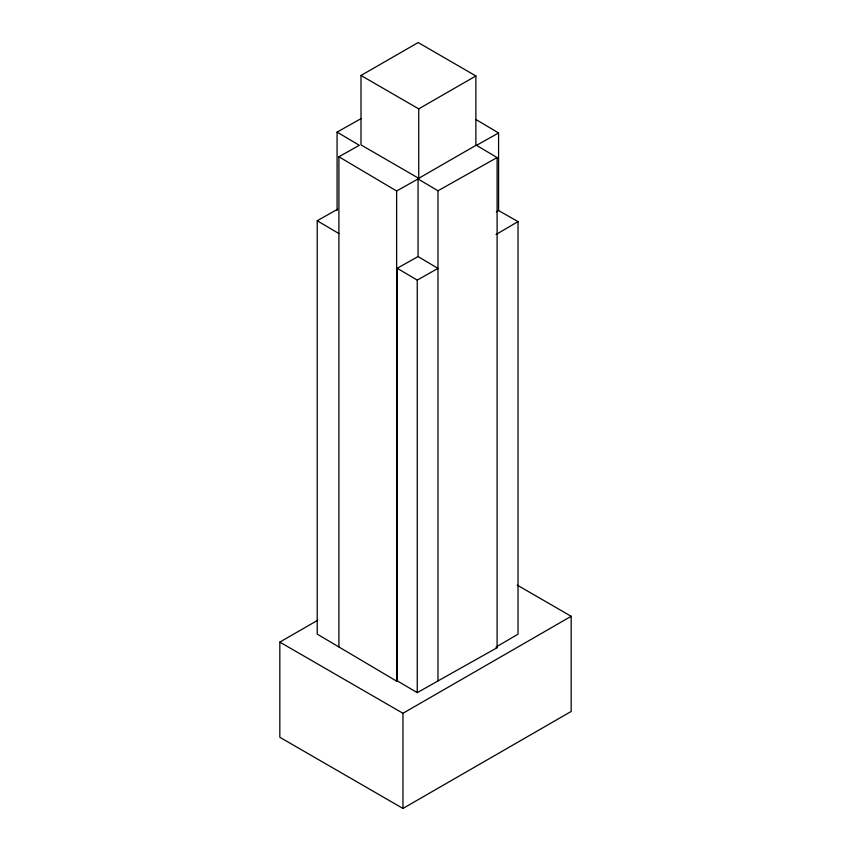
<?xml version="1.0" encoding="UTF-8"?>
<svg xmlns="http://www.w3.org/2000/svg" width="851" height="851" viewBox="0 0 851 851"><rect width="100%" height="100%" fill="white"/><g stroke="black" fill="none" stroke-linecap="round" stroke-linejoin="round"><path stroke-width="1.28" d="M496.016 234.525L518.025 221.6L498.58 210.569L496.378 211.803M517.27 585.137L571.17 616.294L571.17 711.457L402.959 808.45L279.83 737.274L279.83 642.111L317.795 620.219M279.83 642.111L402.959 713.287L571.17 616.294M361.005 75.473L418.171 42.55L475.879 75.952L475.879 145.393L418.724 178.316L361.005 144.915L361.005 75.473L418.724 108.875L418.724 178.316M418.724 108.875L475.879 75.952M361.111 118.597L337.081 132.107L359.324 145.298L338.911 156.765L396.619 190.996L418.054 178.955L437.978 190.773L437.978 680.938L417.256 692.65L397.204 680.821L397.204 268.278L418.054 256.555L437.978 268.384L417.256 280.107L397.204 268.278M337.634 209.218L317.221 220.749L317.221 634.123L396.619 681.151L397.204 680.821M498.58 210.569L498.58 132.958L476.517 145.351L497.101 157.563L497.101 647.717L437.978 680.938M437.978 190.773L497.101 157.563M317.221 220.749L338.911 233.557M475.847 119.47L498.58 132.958M497.101 647.717L496.016 647.079L518.025 634.155L518.025 221.6M418.054 178.955L418.054 256.555M417.256 280.107L417.256 692.65M402.959 713.287L402.959 808.45M396.619 190.996L396.619 681.151M338.911 156.765L338.911 646.92M337.081 132.107L337.081 210.474"/></g></svg>
